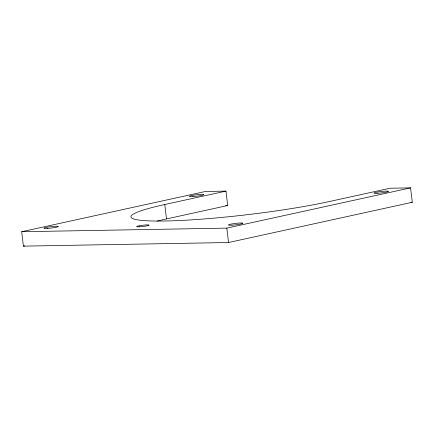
<?xml version="1.0" encoding="UTF-8"?>
<svg xmlns="http://www.w3.org/2000/svg" width="434" height="434" viewBox="0 0 434 434"><rect width="100%" height="100%" fill="white"/><g stroke="black" fill="none" stroke-linecap="round" stroke-linejoin="round"><path stroke-width="0.65" d="M225.973 191.112L164.779 204.517A116.686 11.588 -6.8 0 0 165.001 220.998A116.686 11.588 -6.8 0 0 328.874 201.631L390.068 188.226L410.58 187.862L412.3 202.277L228.539 242.525L23.42 246.138L21.7 231.723L205.461 191.475L225.973 191.112L227.693 205.526L166.493 218.931A116.686 11.588 -6.8 0 0 157.097 221.112M23.42 246.138L24.738 245.85M21.7 231.723L226.819 228.116L410.58 187.862M225.707 205.559L227.693 205.526M410.976 202.298L412.3 202.277M226.819 228.116L228.539 242.525M164.779 204.517L166.493 218.931M232.044 225.17A7.291 0.727 -6.8 0 0 242.899 223.255A7.291 0.727 -6.8 0 0 232.027 223.911A7.291 0.727 -6.8 0 0 232.044 225.17M193.011 196.531A7.291 0.727 -6.8 0 0 203.866 194.622A7.291 0.727 -6.8 0 0 192.994 195.273A7.291 0.727 -6.8 0 0 193.011 196.531M377.623 193.282A7.291 0.727 -6.8 0 0 388.473 191.367A7.291 0.727 -6.8 0 0 377.602 192.023A7.291 0.727 -6.8 0 0 377.623 193.282M139.71 226.765A6.32 0.629 -6.8 0 0 149.117 225.11A6.32 0.629 -6.8 0 0 139.694 225.675A6.32 0.629 -6.8 0 0 139.71 226.765M47.436 228.42A7.291 0.727 -6.8 0 0 58.292 226.51A7.291 0.727 -6.8 0 0 47.42 227.161A7.291 0.727 -6.8 0 0 47.436 228.42"/></g></svg>
